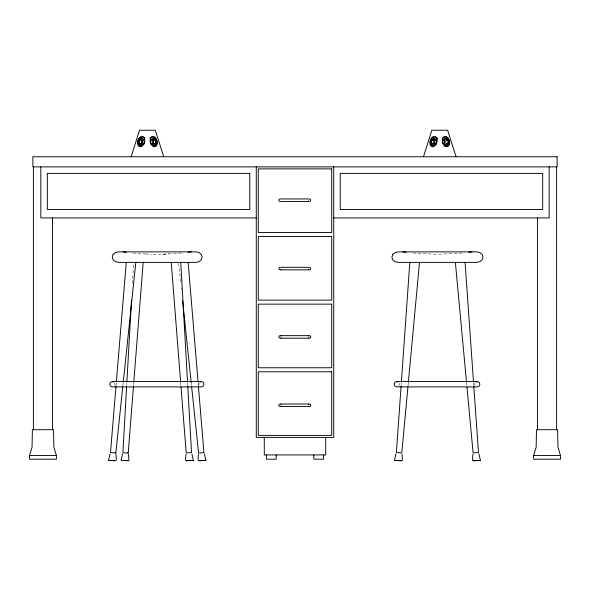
<?xml version="1.0" encoding="UTF-8"?>
<svg xmlns="http://www.w3.org/2000/svg" width="590" height="590" viewBox="0 0 590 590"><rect width="100%" height="100%" fill="white"/><g stroke="black" fill="none" stroke-linecap="round" stroke-linejoin="round"><path stroke-width="0.44" stroke-dasharray="2.95 2.21" d="M126.68 385.462L126.835 382.704M132.448 283.495L133.583 263.288M401.134 385.462L401.325 382.704M133.473 386.067L133.76 382.401M116.06 385.462L116.289 382.704M408.007 386.067L408.354 382.401M122.845 386.067L123.229 382.401M398.634 386.111L399.423 384.208L398.899 382.94M475.068 382.94L474.544 384.208L475.068 385.476M114.549 385.476L115.079 384.208L114.549 382.94M199.191 382.94L198.66 384.208L199.191 385.476M181.609 252.999L162.914 254.231L151.497 254.231M462.169 252.999L437.441 254.342L412.712 252.999M162.84 254.231L168.615 253.995M132.802 252.999L145.951 253.995M145.796 253.995L151.578 254.231M308.172 200.224L308.548 201.124M178.674 263.288L180.695 282.529M181.27 288.023L181.469 289.86M191.182 382.401L191.566 386.067M466.535 382.401L466.874 386.067M198.122 382.704L198.351 385.462M180.651 382.401L180.938 386.067M473.556 382.704L473.755 385.462M187.576 382.704L187.731 385.462M445.185 146.777A5.111 3.614 -90 0 1 443.385 146.091"/><path stroke-width="0.89" d="M198.07 459.713L198.402 454.3M472.472 459.713L472.892 454.3M185.489 459.713L185.975 454.3M126.629 386.376L122.897 452.515L125.109 452.958L128.222 452.958L133.406 386.981M126.894 381.782L131.511 300.03M401.067 386.376L396.392 452.515L401.79 452.958L407.926 386.981M401.392 381.782L409.829 262.366M133.76 382.401L143.193 262.366M115.987 386.376L110.5 452.515L115.824 452.958L122.75 386.981M116.37 381.782L126.275 262.366M408.354 382.401L419.512 262.366M123.229 382.401L135.833 262.366M402.41 460.724L394.459 460.429L395.971 453.806M140.398 138.156L142.64 139.985L142.64 143.65L140.398 145.479L138.156 143.65L138.156 139.985L140.398 138.156L141.984 138.156L144.226 139.985L144.226 143.65L141.984 145.479L140.398 145.479M154.44 145.479L152.198 143.65L152.198 139.985L154.44 138.156L156.682 139.985L156.682 143.65L154.44 145.479L152.854 145.479L150.612 143.65L150.612 139.985L152.854 138.156L154.44 138.156M432.736 138.156L434.97 139.985L434.97 143.65L432.736 145.479L430.494 143.65L430.494 139.985L432.736 138.156L434.321 138.156L436.563 139.985L436.563 143.65L434.321 145.479L432.736 145.479M446.777 145.479L444.536 143.65L444.536 139.985L446.777 138.156L449.02 139.985L449.02 143.65L446.777 145.479L445.185 145.479L442.943 143.65L442.943 139.985L445.185 138.156L446.777 138.156M116.333 460.724L108.486 460.429L110.065 453.806M122.491 453.806L121.09 460.429L128.937 460.724M131.135 156.763L139.535 130.206L155.317 130.206L163.71 156.763M423.473 156.763L431.873 130.206L447.655 130.206L456.048 156.763M29.5 455.51L32.059 447.213L32.384 429.69L53.52 429.69L53.845 447.213L56.397 455.51L56.397 459.204L29.5 459.204L29.5 455.51L56.397 455.51M533.603 455.51L536.155 447.213L536.48 429.69L557.616 429.69L557.941 447.213L560.5 455.51L560.5 459.204L533.603 459.204L533.603 455.51L560.5 455.51M138.724 140.722L140.538 139.624L138.724 140.722L138.724 142.913L140.538 144.012L138.724 142.913M140.066 144.012L141.88 142.913L141.88 140.722L140.066 139.624M154.772 139.624L152.958 140.722L154.772 139.624L156.114 140.722L156.114 142.913L154.3 144.012L156.114 142.913M434.218 142.913L432.404 144.012L431.061 142.913L431.061 140.722L432.404 139.624L434.218 140.722M431.061 140.722L432.876 139.624M432.404 144.012L433.746 142.913L433.746 140.722L432.404 139.624M447.109 139.624L445.767 140.722L445.767 142.913L447.109 144.012L448.452 142.913L448.452 140.722L446.63 139.624L448.452 140.722M448.452 142.913L446.63 144.012L447.109 144.012M191.92 453.806L193.321 460.429L185.481 460.724M280.08 198.948L279.181 199.317L278.805 200.224L279.181 201.124L280.08 201.492M309.448 201.492L310.347 201.124L310.724 200.224L310.347 199.317L309.448 198.948M280.08 267.3L279.181 267.676L278.805 268.575L279.181 269.475L280.08 269.851L280.98 269.475M112.38 381.524L110.478 382.305L109.688 384.208L110.478 386.111L112.38 386.893L201.36 386.893L203.262 386.111L204.052 384.208L203.262 382.305L201.36 381.524L112.38 381.524L113.656 382.047M280.98 337.834L280.08 338.203L279.181 337.834L278.805 336.934L279.181 336.027L280.08 335.658L280.98 336.027M308.548 336.027L309.448 335.658L310.347 336.027L310.724 336.934L310.347 337.834L309.448 338.203L308.548 337.834M200.084 382.047L201.36 381.524M280.98 406.185L280.08 406.562L279.181 406.185L278.805 405.286L279.181 404.386L280.08 404.01L280.98 404.386M308.548 404.386L309.448 404.01L310.347 404.386L310.724 405.286L310.347 406.185L309.448 406.562L308.548 406.185M396.731 381.524L394.835 382.305L394.046 384.208L394.835 386.111L396.731 386.893L477.229 386.893L479.132 386.111L479.921 384.208L479.132 382.305L477.229 381.524L396.731 381.524L397.999 382.047M475.968 382.047L477.229 381.524M152.486 136.696L151.143 137.241L150.148 139.115L150.118 141.666L151.047 144.218L152.699 146.091L154.632 146.777L156.313 146.091L157.309 144.218L157.338 141.666L156.402 139.115L154.75 137.241L153.223 136.696L151.047 137.241A5.111 3.614 -90 0 0 150.081 138.392M444.816 136.696L443.481 137.241L442.485 139.115L442.456 141.666L443.385 144.218L445.037 146.091L446.962 146.777L448.651 146.091L449.639 144.218L449.676 141.666L448.739 139.115L447.087 137.241L445.553 136.696L443.385 137.241A5.111 3.614 -90 0 0 442.058 139.115M144.757 138.392A5.111 3.614 -90 0 0 143.79 137.241L142.588 136.784L140.177 137.241A5.111 3.614 -90 0 0 138.857 139.115M437.448 139.115A5.111 3.614 -90 0 0 436.128 137.241L433.716 136.784L432.514 137.241A5.111 3.614 -90 0 0 431.194 139.115M141.379 136.784L140.096 137.241L138.444 139.115L137.514 141.666L137.544 144.218L138.539 146.091L140.221 146.777L142.153 146.091L143.805 144.218L144.734 141.666L144.705 139.115L143.709 137.241L142.588 136.784M433.716 136.784L432.433 137.241L430.781 139.115L429.852 141.666L429.881 144.218L430.877 146.091L432.559 146.777L434.483 146.091L436.135 144.218L437.072 141.666L437.043 139.115L436.047 137.241L434.926 136.784M478.918 453.806L480.422 460.429L472.472 460.724M204.346 453.806L205.925 460.429L198.078 460.724M115.345 453.046L115.824 452.958M108.486 460.429L114.482 460.724M188.077 252.269L191.308 251.864M186.381 460.724L193.321 460.429M468.726 252.269L472 251.864M473.873 460.724L480.422 460.429M394.459 460.429L401.016 460.724M199.929 460.724L201.736 460.525M142.64 139.985L144.226 139.985M150.612 139.985L152.198 139.985M434.97 139.985L436.563 139.985M442.943 139.985L444.536 139.985M154.3 139.624L156.114 140.722M152.958 142.913L154.772 144.012M431.061 142.913L432.876 144.012M142.64 143.65L144.226 143.65M150.612 143.65L152.198 143.65M434.97 143.65L436.563 143.65M442.943 143.65L444.536 143.65M280.796 198.948L308.732 198.948M280.796 201.492L308.732 201.492M256.274 217.931L40.821 217.931L40.821 166.882M333.726 217.931L549.179 217.931L549.179 166.882M280.796 267.3L308.732 267.3M280.796 269.851L308.732 269.851M280.796 335.658L308.732 335.658M280.796 338.203L308.732 338.203M280.796 404.01L308.732 404.01M280.796 406.562L308.732 406.562M402.889 251.864L406.156 252.269M123.103 251.864L126.334 252.269M126.459 460.525L128.03 460.724M205.224 460.289L205.925 460.429M445.553 136.696L446.991 137.241A5.111 3.614 -90 0 1 448.747 142.559A5.111 3.614 -90 0 1 445.811 146.696M153.223 136.696L154.654 137.241A5.111 3.614 -90 0 1 155.981 139.115M309.448 267.3L310.347 267.676L310.724 268.575L310.347 269.475L309.448 269.851L308.548 269.475M127.757 452.737L128.222 452.958M128.443 454.3L128.922 459.713M401.997 454.3L402.41 459.713M116.009 454.3L116.348 459.713M182.62 300.856L191.182 382.401M191.662 386.981L198.594 452.958L200.829 452.958L203.911 452.515L198.424 386.376M455.369 262.366L466.535 382.401M466.963 386.981L473.099 452.958L478.49 452.515L473.822 386.376M188.144 262.366L198.048 381.782M171.225 262.366L180.651 382.401M181.012 386.981L186.197 452.958L191.521 452.515L187.782 386.376M465.06 262.366L473.497 381.782M180.776 262.366L187.524 381.782M556.606 166.882L556.606 429.69M537.497 217.931L537.497 429.69M447.972 140.722L447.972 142.913M431.533 140.722L431.533 142.913M333.726 166.882L333.726 437.404L256.274 437.404L256.274 166.882M325.717 437.404L325.717 454.934L264.283 454.934L264.283 437.404M323.608 454.934L323.608 459.204L313.792 459.204L313.792 454.934M276.209 454.934L276.209 459.204L266.392 459.204L266.392 454.934M155.642 140.722L155.642 142.913M153.429 140.722L153.429 142.913M141.408 140.722L141.408 142.913M139.196 140.722L139.196 142.913M52.503 217.931L52.503 429.69M33.394 166.882L33.394 429.69M433.702 146.696A5.111 3.614 -90 0 1 431.194 144.218M155.981 144.218A5.111 3.614 -90 0 1 153.474 146.696M141.364 146.696A5.111 3.614 -90 0 1 138.857 144.218M113.081 254.489L112.27 257.115L113.081 259.74L115.286 261.665L118.302 262.366L196.116 262.366L199.125 261.665L201.338 259.74L202.141 257.115L201.338 254.489L199.125 252.564L196.116 251.864L118.302 251.864L115.286 252.564L113.081 254.489M392.726 254.489L391.908 257.115L392.726 259.74L394.961 261.665L398.021 262.366L476.868 262.366L479.921 261.665L482.155 259.74L482.974 257.115L482.155 254.489L479.921 252.564L476.868 251.864L398.021 251.864L394.961 252.564L392.726 254.489M557.13 156.763L32.87 156.763L32.87 166.882L557.13 166.882L557.13 156.763M331.72 168.888L258.28 168.888L258.28 232.504L331.72 232.504L331.72 168.888M249.762 173.394L47.325 173.394L47.325 209.472L249.762 209.472L249.762 173.394M542.675 173.394L340.238 173.394L340.238 209.472L542.675 209.472L542.675 173.394M331.72 236.516L258.28 236.516L258.28 300.133L331.72 300.133L331.72 236.516M331.72 304.145L258.28 304.145L258.28 367.769L331.72 367.769L331.72 304.145M331.72 371.781L258.28 371.781L258.28 435.398L331.72 435.398L331.72 371.781"/></g></svg>
